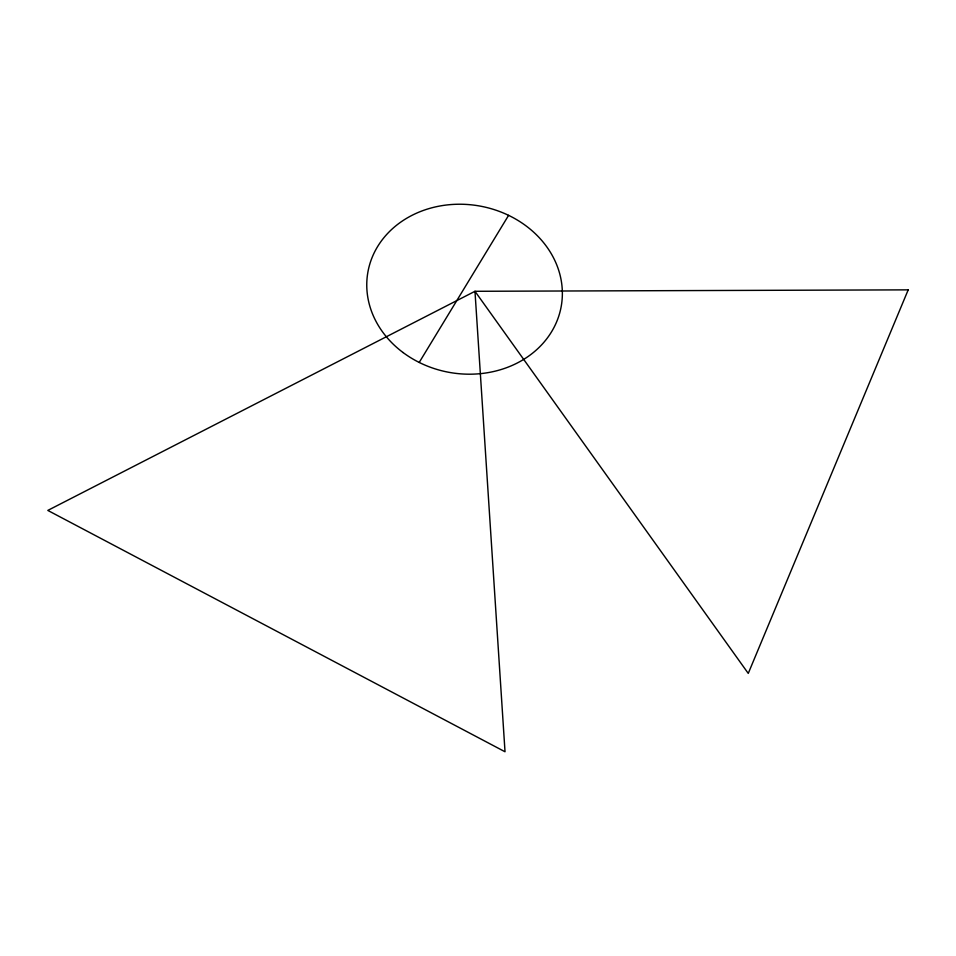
<?xml version="1.0" encoding="UTF-8"?>
<svg xmlns="http://www.w3.org/2000/svg" width="956" height="956" viewBox="0 0 956 956"><rect width="100%" height="100%" fill="white"/><g stroke="black" fill="none" stroke-linecap="round" stroke-linejoin="round"><path stroke-width="1.43" d="M419.206 362.444L508.604 215.339M908.2 289.859L748.261 673.406L474.977 291.293L47.8 510.42L505.019 751.763L474.977 291.293L908.2 289.859M403.05 352.525A98.181 84.57 9.8 0 0 561.172 306.649A98.181 84.57 9.8 0 0 429.459 208.456A98.181 84.57 9.8 0 0 403.05 352.525"/></g></svg>
